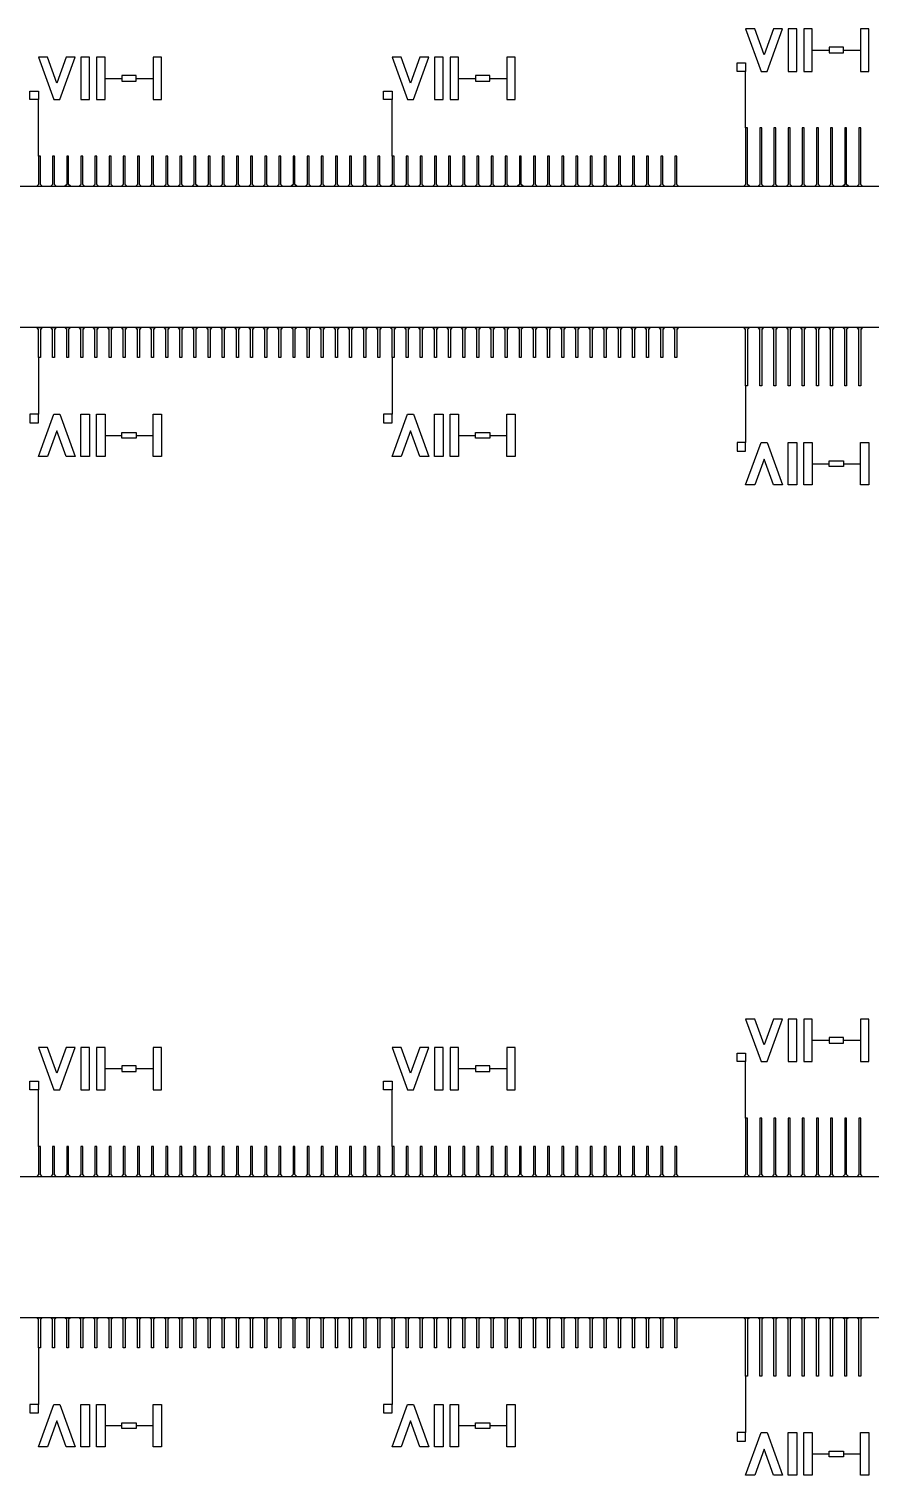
# Model space of a CAD drawing. Extents: x 135699 to 160699, y 112501 to 137501.
# Drawn here: x 146446 to 146744, y 130746 to 131257 of the extents above; entities that cross this region are included whole.
import ezdxf

# ---------------------------------------------------------------- set-up
doc = ezdxf.new("R2010")
doc.units = 13
doc.layers.add('0.7', color=50, linetype='Continuous')
doc.layers.add('Main', color=140, linetype='Continuous')
doc.layers.add('Write', color=7, linetype='Continuous', true_color=0x839eaa)

msp = doc.modelspace()

# ---------------------------------------------------------------- linework, layer by layer
for p, q in [((146723.23, 131249.41), (146729.23, 131249.41)), ((146734.23, 131249.41), (146740.23, 131249.41)), ((146699.68, 131221.91), (146699.68, 131241.91)), ((146473.23, 131239.41), (146479.23, 131239.41)), ((146484.23, 131239.41), (146490.23, 131239.41)), ((146598.23, 131239.41), (146604.23, 131239.41)), ((146609.23, 131239.41), (146615.23, 131239.41)), ((146449.68, 131211.91), (146449.68, 131231.91)), ((146574.68, 131211.91), (146574.68, 131231.91)), ((146449.68, 131140.71), (146449.68, 131120.71)), ((146574.68, 131140.71), (146574.68, 131120.71)), ((146699.68, 131130.71), (146699.68, 131110.71)), ((146473.23, 131113.21), (146479.23, 131113.21)), ((146484.23, 131113.21), (146490.23, 131113.21)), ((146598.23, 131113.21), (146604.23, 131113.21)), ((146609.23, 131113.21), (146615.23, 131113.21)), ((146723.23, 131103.21), (146729.23, 131103.21)), ((146734.23, 131103.21), (146740.23, 131103.21)), ((146723.23, 130899.41), (146729.23, 130899.41)), ((146734.23, 130899.41), (146740.23, 130899.41)), ((146473.23, 130889.41), (146479.23, 130889.41)), ((146484.23, 130889.41), (146490.23, 130889.41)), ((146598.23, 130889.41), (146604.23, 130889.41)), ((146609.23, 130889.41), (146615.23, 130889.41)), ((146699.68, 130871.91), (146699.68, 130891.91)), ((146449.68, 130861.91), (146449.68, 130881.91)), ((146574.68, 130861.91), (146574.68, 130881.91)), ((146449.68, 130790.71), (146449.68, 130770.71)), ((146574.68, 130790.71), (146574.68, 130770.71)), ((146699.68, 130780.71), (146699.68, 130760.71)), ((146473.23, 130763.21), (146479.23, 130763.21)), ((146484.23, 130763.21), (146490.23, 130763.21)), ((146598.23, 130763.21), (146604.23, 130763.21)), ((146609.23, 130763.21), (146615.23, 130763.21)), ((146723.23, 130753.21), (146729.23, 130753.21)), ((146734.23, 130753.21), (146740.23, 130753.21))]:
    msp.add_line(p, q)
at = {"layer": '0.7'}
for points in [[(146700.98, 131201.31), (146700.38, 131201.91), (146700.38, 131221.91), (146699.68, 131221.91), (146699.68, 131201.91), (146699.08, 131201.31)], [(146705.98, 131201.31), (146705.38, 131201.91), (146705.38, 131221.91), (146704.68, 131221.91), (146704.68, 131201.91), (146704.08, 131201.31)], [(146710.98, 131201.31), (146710.38, 131201.91), (146710.38, 131221.91), (146709.68, 131221.91), (146709.68, 131201.91), (146709.08, 131201.31)], [(146715.98, 131201.31), (146715.38, 131201.91), (146715.38, 131221.91), (146714.68, 131221.91), (146714.68, 131201.91), (146714.08, 131201.31)], [(146720.98, 131201.31), (146720.38, 131201.91), (146720.38, 131221.91), (146719.68, 131221.91), (146719.68, 131201.91), (146719.08, 131201.31)], [(146725.98, 131201.31), (146725.38, 131201.91), (146725.38, 131221.91), (146724.68, 131221.91), (146724.68, 131201.91), (146724.08, 131201.31)], [(146730.98, 131201.31), (146730.38, 131201.91), (146730.38, 131221.91), (146729.68, 131221.91), (146729.68, 131201.91), (146729.08, 131201.31)], [(146735.98, 131201.31), (146735.38, 131201.91), (146735.38, 131221.91), (146734.68, 131221.91), (146734.68, 131201.91), (146734.08, 131201.31)], [(146740.98, 131201.31), (146740.38, 131201.91), (146740.38, 131221.91), (146739.68, 131221.91), (146739.68, 131201.91), (146739.08, 131201.31)], [(146450.98, 131201.31), (146450.38, 131201.91), (146450.38, 131211.91), (146449.68, 131211.91), (146449.68, 131201.91), (146449.08, 131201.31)], [(146455.98, 131201.31), (146455.38, 131201.91), (146455.38, 131211.91), (146454.68, 131211.91), (146454.68, 131201.91), (146454.08, 131201.31)], [(146460.98, 131201.31), (146460.38, 131201.91), (146460.38, 131211.91), (146459.68, 131211.91), (146459.68, 131201.91), (146459.08, 131201.31)], [(146465.98, 131201.31), (146465.38, 131201.91), (146465.38, 131211.91), (146464.68, 131211.91), (146464.68, 131201.91), (146464.08, 131201.31)], [(146470.98, 131201.31), (146470.38, 131201.91), (146470.38, 131211.91), (146469.68, 131211.91), (146469.68, 131201.91), (146469.08, 131201.31)], [(146475.98, 131201.31), (146475.38, 131201.91), (146475.38, 131211.91), (146474.68, 131211.91), (146474.68, 131201.91), (146474.08, 131201.31)], [(146480.98, 131201.31), (146480.38, 131201.91), (146480.38, 131211.91), (146479.68, 131211.91), (146479.68, 131201.91), (146479.08, 131201.31)], [(146485.98, 131201.31), (146485.38, 131201.91), (146485.38, 131211.91), (146484.68, 131211.91), (146484.68, 131201.91), (146484.08, 131201.31)], [(146490.98, 131201.31), (146490.38, 131201.91), (146490.38, 131211.91), (146489.68, 131211.91), (146489.68, 131201.91), (146489.08, 131201.31)], [(146495.98, 131201.31), (146495.38, 131201.91), (146495.38, 131211.91), (146494.68, 131211.91), (146494.68, 131201.91), (146494.08, 131201.31)], [(146500.98, 131201.31), (146500.38, 131201.91), (146500.38, 131211.91), (146499.68, 131211.91), (146499.68, 131201.91), (146499.08, 131201.31)], [(146505.98, 131201.31), (146505.38, 131201.91), (146505.38, 131211.91), (146504.68, 131211.91), (146504.68, 131201.91), (146504.08, 131201.31)], [(146510.98, 131201.31), (146510.38, 131201.91), (146510.38, 131211.91), (146509.68, 131211.91), (146509.68, 131201.91), (146509.08, 131201.31)], [(146515.98, 131201.31), (146515.38, 131201.91), (146515.38, 131211.91), (146514.68, 131211.91), (146514.68, 131201.91), (146514.08, 131201.31)], [(146520.98, 131201.31), (146520.38, 131201.91), (146520.38, 131211.91), (146519.68, 131211.91), (146519.68, 131201.91), (146519.08, 131201.31)], [(146525.98, 131201.31), (146525.38, 131201.91), (146525.38, 131211.91), (146524.68, 131211.91), (146524.68, 131201.91), (146524.08, 131201.31)], [(146530.98, 131201.31), (146530.38, 131201.91), (146530.38, 131211.91), (146529.68, 131211.91), (146529.68, 131201.91), (146529.08, 131201.31)], [(146535.98, 131201.31), (146535.38, 131201.91), (146535.38, 131211.91), (146534.68, 131211.91), (146534.68, 131201.91), (146534.08, 131201.31)], [(146540.98, 131201.31), (146540.38, 131201.91), (146540.38, 131211.91), (146539.68, 131211.91), (146539.68, 131201.91), (146539.08, 131201.31)], [(146545.98, 131201.31), (146545.38, 131201.91), (146545.38, 131211.91), (146544.68, 131211.91), (146544.68, 131201.91), (146544.08, 131201.31)], [(146550.98, 131201.31), (146550.38, 131201.91), (146550.38, 131211.91), (146549.68, 131211.91), (146549.68, 131201.91), (146549.08, 131201.31)], [(146555.98, 131201.31), (146555.38, 131201.91), (146555.38, 131211.91), (146554.68, 131211.91), (146554.68, 131201.91), (146554.08, 131201.31)], [(146560.98, 131201.31), (146560.38, 131201.91), (146560.38, 131211.91), (146559.68, 131211.91), (146559.68, 131201.91), (146559.08, 131201.31)], [(146565.98, 131201.31), (146565.38, 131201.91), (146565.38, 131211.91), (146564.68, 131211.91), (146564.68, 131201.91), (146564.08, 131201.31)], [(146570.98, 131201.31), (146570.38, 131201.91), (146570.38, 131211.91), (146569.68, 131211.91), (146569.68, 131201.91), (146569.08, 131201.31)], [(146575.98, 131201.31), (146575.38, 131201.91), (146575.38, 131211.91), (146574.68, 131211.91), (146574.68, 131201.91), (146574.08, 131201.31)], [(146580.98, 131201.31), (146580.38, 131201.91), (146580.38, 131211.91), (146579.68, 131211.91), (146579.68, 131201.91), (146579.08, 131201.31)], [(146585.98, 131201.31), (146585.38, 131201.91), (146585.38, 131211.91), (146584.68, 131211.91), (146584.68, 131201.91), (146584.08, 131201.31)], [(146590.98, 131201.31), (146590.38, 131201.91), (146590.38, 131211.91), (146589.68, 131211.91), (146589.68, 131201.91), (146589.08, 131201.31)], [(146595.98, 131201.31), (146595.38, 131201.91), (146595.38, 131211.91), (146594.68, 131211.91), (146594.68, 131201.91), (146594.08, 131201.31)], [(146600.98, 131201.31), (146600.38, 131201.91), (146600.38, 131211.91), (146599.68, 131211.91), (146599.68, 131201.91), (146599.08, 131201.31)], [(146605.98, 131201.31), (146605.38, 131201.91), (146605.38, 131211.91), (146604.68, 131211.91), (146604.68, 131201.91), (146604.08, 131201.31)], [(146610.98, 131201.31), (146610.38, 131201.91), (146610.38, 131211.91), (146609.68, 131211.91), (146609.68, 131201.91), (146609.08, 131201.31)], [(146615.98, 131201.31), (146615.38, 131201.91), (146615.38, 131211.91), (146614.68, 131211.91), (146614.68, 131201.91), (146614.08, 131201.31)], [(146620.98, 131201.31), (146620.38, 131201.91), (146620.38, 131211.91), (146619.68, 131211.91), (146619.68, 131201.91), (146619.08, 131201.31)], [(146625.98, 131201.31), (146625.38, 131201.91), (146625.38, 131211.91), (146624.68, 131211.91), (146624.68, 131201.91), (146624.08, 131201.31)], [(146630.98, 131201.31), (146630.38, 131201.91), (146630.38, 131211.91), (146629.68, 131211.91), (146629.68, 131201.91), (146629.08, 131201.31)], [(146635.98, 131201.31), (146635.38, 131201.91), (146635.38, 131211.91), (146634.68, 131211.91), (146634.68, 131201.91), (146634.08, 131201.31)], [(146640.98, 131201.31), (146640.38, 131201.91), (146640.38, 131211.91), (146639.68, 131211.91), (146639.68, 131201.91), (146639.08, 131201.31)], [(146645.98, 131201.31), (146645.38, 131201.91), (146645.38, 131211.91), (146644.68, 131211.91), (146644.68, 131201.91), (146644.08, 131201.31)], [(146650.98, 131201.31), (146650.38, 131201.91), (146650.38, 131211.91), (146649.68, 131211.91), (146649.68, 131201.91), (146649.08, 131201.31)], [(146655.98, 131201.31), (146655.38, 131201.91), (146655.38, 131211.91), (146654.68, 131211.91), (146654.68, 131201.91), (146654.08, 131201.31)], [(146660.98, 131201.31), (146660.38, 131201.91), (146660.38, 131211.91), (146659.68, 131211.91), (146659.68, 131201.91), (146659.08, 131201.31)], [(146665.98, 131201.31), (146665.38, 131201.91), (146665.38, 131211.91), (146664.68, 131211.91), (146664.68, 131201.91), (146664.08, 131201.31)], [(146670.98, 131201.31), (146670.38, 131201.91), (146670.38, 131211.91), (146669.68, 131211.91), (146669.68, 131201.91), (146669.08, 131201.31)], [(146675.98, 131201.31), (146675.38, 131201.91), (146675.38, 131211.91), (146674.68, 131211.91), (146674.68, 131201.91), (146674.08, 131201.31)], [(146450.98, 131151.31), (146450.38, 131150.71), (146450.38, 131140.71), (146449.68, 131140.71), (146449.68, 131150.71), (146449.08, 131151.31)], [(146455.98, 131151.31), (146455.38, 131150.71), (146455.38, 131140.71), (146454.68, 131140.71), (146454.68, 131150.71), (146454.08, 131151.31)], [(146460.98, 131151.31), (146460.38, 131150.71), (146460.38, 131140.71), (146459.68, 131140.71), (146459.68, 131150.71), (146459.08, 131151.31)], [(146465.98, 131151.31), (146465.38, 131150.71), (146465.38, 131140.71), (146464.68, 131140.71), (146464.68, 131150.71), (146464.08, 131151.31)], [(146470.98, 131151.31), (146470.38, 131150.71), (146470.38, 131140.71), (146469.68, 131140.71), (146469.68, 131150.71), (146469.08, 131151.31)], [(146475.98, 131151.31), (146475.38, 131150.71), (146475.38, 131140.71), (146474.68, 131140.71), (146474.68, 131150.71), (146474.08, 131151.31)], [(146480.98, 131151.31), (146480.38, 131150.71), (146480.38, 131140.71), (146479.68, 131140.71), (146479.68, 131150.71), (146479.08, 131151.31)], [(146485.98, 131151.31), (146485.38, 131150.71), (146485.38, 131140.71), (146484.68, 131140.71), (146484.68, 131150.71), (146484.08, 131151.31)], [(146490.98, 131151.31), (146490.38, 131150.71), (146490.38, 131140.71), (146489.68, 131140.71), (146489.68, 131150.71), (146489.08, 131151.31)], [(146495.98, 131151.31), (146495.38, 131150.71), (146495.38, 131140.71), (146494.68, 131140.71), (146494.68, 131150.71), (146494.08, 131151.31)], [(146500.98, 131151.31), (146500.38, 131150.71), (146500.38, 131140.71), (146499.68, 131140.71), (146499.68, 131150.71), (146499.08, 131151.31)], [(146505.98, 131151.31), (146505.38, 131150.71), (146505.38, 131140.71), (146504.68, 131140.71), (146504.68, 131150.71), (146504.08, 131151.31)], [(146510.98, 131151.31), (146510.38, 131150.71), (146510.38, 131140.71), (146509.68, 131140.71), (146509.68, 131150.71), (146509.08, 131151.31)], [(146515.98, 131151.31), (146515.38, 131150.71), (146515.38, 131140.71), (146514.68, 131140.71), (146514.68, 131150.71), (146514.08, 131151.31)], [(146520.98, 131151.31), (146520.38, 131150.71), (146520.38, 131140.71), (146519.68, 131140.71), (146519.68, 131150.71), (146519.08, 131151.31)], [(146525.98, 131151.31), (146525.38, 131150.71), (146525.38, 131140.71), (146524.68, 131140.71), (146524.68, 131150.71), (146524.08, 131151.31)], [(146530.98, 131151.31), (146530.38, 131150.71), (146530.38, 131140.71), (146529.68, 131140.71), (146529.68, 131150.71), (146529.08, 131151.31)], [(146535.98, 131151.31), (146535.38, 131150.71), (146535.38, 131140.71), (146534.68, 131140.71), (146534.68, 131150.71), (146534.08, 131151.31)], [(146540.98, 131151.31), (146540.38, 131150.71), (146540.38, 131140.71), (146539.68, 131140.71), (146539.68, 131150.71), (146539.08, 131151.31)], [(146545.98, 131151.31), (146545.38, 131150.71), (146545.38, 131140.71), (146544.68, 131140.71), (146544.68, 131150.71), (146544.08, 131151.31)], [(146550.98, 131151.31), (146550.38, 131150.71), (146550.38, 131140.71), (146549.68, 131140.71), (146549.68, 131150.71), (146549.08, 131151.31)], [(146555.98, 131151.31), (146555.38, 131150.71), (146555.38, 131140.71), (146554.68, 131140.71), (146554.68, 131150.71), (146554.08, 131151.31)], [(146560.98, 131151.31), (146560.38, 131150.71), (146560.38, 131140.71), (146559.68, 131140.71), (146559.68, 131150.71), (146559.08, 131151.31)], [(146565.98, 131151.31), (146565.38, 131150.71), (146565.38, 131140.71), (146564.68, 131140.71), (146564.68, 131150.71), (146564.08, 131151.31)], [(146570.98, 131151.31), (146570.38, 131150.71), (146570.38, 131140.71), (146569.68, 131140.71), (146569.68, 131150.71), (146569.08, 131151.31)], [(146575.98, 131151.31), (146575.38, 131150.71), (146575.38, 131140.71), (146574.68, 131140.71), (146574.68, 131150.71), (146574.08, 131151.31)], [(146580.98, 131151.31), (146580.38, 131150.71), (146580.38, 131140.71), (146579.68, 131140.71), (146579.68, 131150.71), (146579.08, 131151.31)], [(146585.98, 131151.31), (146585.38, 131150.71), (146585.38, 131140.71), (146584.68, 131140.71), (146584.68, 131150.71), (146584.08, 131151.31)], [(146590.98, 131151.31), (146590.38, 131150.71), (146590.38, 131140.71), (146589.68, 131140.71), (146589.68, 131150.71), (146589.08, 131151.31)], [(146595.98, 131151.31), (146595.38, 131150.71), (146595.38, 131140.71), (146594.68, 131140.71), (146594.68, 131150.71), (146594.08, 131151.31)], [(146600.98, 131151.31), (146600.38, 131150.71), (146600.38, 131140.71), (146599.68, 131140.71), (146599.68, 131150.71), (146599.08, 131151.31)], [(146605.98, 131151.31), (146605.38, 131150.71), (146605.38, 131140.71), (146604.68, 131140.71), (146604.68, 131150.71), (146604.08, 131151.31)], [(146610.98, 131151.31), (146610.38, 131150.71), (146610.38, 131140.71), (146609.68, 131140.71), (146609.68, 131150.71), (146609.08, 131151.31)], [(146615.98, 131151.31), (146615.38, 131150.71), (146615.38, 131140.71), (146614.68, 131140.71), (146614.68, 131150.71), (146614.08, 131151.31)], [(146620.98, 131151.31), (146620.38, 131150.71), (146620.38, 131140.71), (146619.68, 131140.71), (146619.68, 131150.71), (146619.08, 131151.31)], [(146625.98, 131151.31), (146625.38, 131150.71), (146625.38, 131140.71), (146624.68, 131140.71), (146624.68, 131150.71), (146624.08, 131151.31)], [(146630.98, 131151.31), (146630.38, 131150.71), (146630.38, 131140.71), (146629.68, 131140.71), (146629.68, 131150.71), (146629.08, 131151.31)], [(146635.98, 131151.31), (146635.38, 131150.71), (146635.38, 131140.71), (146634.68, 131140.71), (146634.68, 131150.71), (146634.08, 131151.31)], [(146640.98, 131151.31), (146640.38, 131150.71), (146640.38, 131140.71), (146639.68, 131140.71), (146639.68, 131150.71), (146639.08, 131151.31)], [(146645.98, 131151.31), (146645.38, 131150.71), (146645.38, 131140.71), (146644.68, 131140.71), (146644.68, 131150.71), (146644.08, 131151.31)], [(146650.98, 131151.31), (146650.38, 131150.71), (146650.38, 131140.71), (146649.68, 131140.71), (146649.68, 131150.71), (146649.08, 131151.31)], [(146655.98, 131151.31), (146655.38, 131150.71), (146655.38, 131140.71), (146654.68, 131140.71), (146654.68, 131150.71), (146654.08, 131151.31)], [(146660.98, 131151.31), (146660.38, 131150.71), (146660.38, 131140.71), (146659.68, 131140.71), (146659.68, 131150.71), (146659.08, 131151.31)], [(146665.98, 131151.31), (146665.38, 131150.71), (146665.38, 131140.71), (146664.68, 131140.71), (146664.68, 131150.71), (146664.08, 131151.31)], [(146670.98, 131151.31), (146670.38, 131150.71), (146670.38, 131140.71), (146669.68, 131140.71), (146669.68, 131150.71), (146669.08, 131151.31)], [(146675.98, 131151.31), (146675.38, 131150.71), (146675.38, 131140.71), (146674.68, 131140.71), (146674.68, 131150.71), (146674.08, 131151.31)], [(146700.98, 131151.31), (146700.38, 131150.71), (146700.38, 131130.71), (146699.68, 131130.71), (146699.68, 131150.71), (146699.08, 131151.31)], [(146705.98, 131151.31), (146705.38, 131150.71), (146705.38, 131130.71), (146704.68, 131130.71), (146704.68, 131150.71), (146704.08, 131151.31)], [(146710.98, 131151.31), (146710.38, 131150.71), (146710.38, 131130.71), (146709.68, 131130.71), (146709.68, 131150.71), (146709.08, 131151.31)], [(146715.98, 131151.31), (146715.38, 131150.71), (146715.38, 131130.71), (146714.68, 131130.71), (146714.68, 131150.71), (146714.08, 131151.31)], [(146720.98, 131151.31), (146720.38, 131150.71), (146720.38, 131130.71), (146719.68, 131130.71), (146719.68, 131150.71), (146719.08, 131151.31)], [(146725.98, 131151.31), (146725.38, 131150.71), (146725.38, 131130.71), (146724.68, 131130.71), (146724.68, 131150.71), (146724.08, 131151.31)], [(146730.98, 131151.31), (146730.38, 131150.71), (146730.38, 131130.71), (146729.68, 131130.71), (146729.68, 131150.71), (146729.08, 131151.31)], [(146735.98, 131151.31), (146735.38, 131150.71), (146735.38, 131130.71), (146734.68, 131130.71), (146734.68, 131150.71), (146734.08, 131151.31)], [(146740.98, 131151.31), (146740.38, 131150.71), (146740.38, 131130.71), (146739.68, 131130.71), (146739.68, 131150.71), (146739.08, 131151.31)], [(146700.98, 130851.31), (146700.38, 130851.91), (146700.38, 130871.91), (146699.68, 130871.91), (146699.68, 130851.91), (146699.08, 130851.31)], [(146705.98, 130851.31), (146705.38, 130851.91), (146705.38, 130871.91), (146704.68, 130871.91), (146704.68, 130851.91), (146704.08, 130851.31)], [(146710.98, 130851.31), (146710.38, 130851.91), (146710.38, 130871.91), (146709.68, 130871.91), (146709.68, 130851.91), (146709.08, 130851.31)], [(146715.98, 130851.31), (146715.38, 130851.91), (146715.38, 130871.91), (146714.68, 130871.91), (146714.68, 130851.91), (146714.08, 130851.31)], [(146720.98, 130851.31), (146720.38, 130851.91), (146720.38, 130871.91), (146719.68, 130871.91), (146719.68, 130851.91), (146719.08, 130851.31)], [(146725.98, 130851.31), (146725.38, 130851.91), (146725.38, 130871.91), (146724.68, 130871.91), (146724.68, 130851.91), (146724.08, 130851.31)], [(146730.98, 130851.31), (146730.38, 130851.91), (146730.38, 130871.91), (146729.68, 130871.91), (146729.68, 130851.91), (146729.08, 130851.31)], [(146735.98, 130851.31), (146735.38, 130851.91), (146735.38, 130871.91), (146734.68, 130871.91), (146734.68, 130851.91), (146734.08, 130851.31)], [(146740.98, 130851.31), (146740.38, 130851.91), (146740.38, 130871.91), (146739.68, 130871.91), (146739.68, 130851.91), (146739.08, 130851.31)], [(146450.98, 130851.31), (146450.38, 130851.91), (146450.38, 130861.91), (146449.68, 130861.91), (146449.68, 130851.91), (146449.08, 130851.31)], [(146455.98, 130851.31), (146455.38, 130851.91), (146455.38, 130861.91), (146454.68, 130861.91), (146454.68, 130851.91), (146454.08, 130851.31)], [(146460.98, 130851.31), (146460.38, 130851.91), (146460.38, 130861.91), (146459.68, 130861.91), (146459.68, 130851.91), (146459.08, 130851.31)], [(146465.98, 130851.31), (146465.38, 130851.91), (146465.38, 130861.91), (146464.68, 130861.91), (146464.68, 130851.91), (146464.08, 130851.31)], [(146470.98, 130851.31), (146470.38, 130851.91), (146470.38, 130861.91), (146469.68, 130861.91), (146469.68, 130851.91), (146469.08, 130851.31)], [(146475.98, 130851.31), (146475.38, 130851.91), (146475.38, 130861.91), (146474.68, 130861.91), (146474.68, 130851.91), (146474.08, 130851.31)], [(146480.98, 130851.31), (146480.38, 130851.91), (146480.38, 130861.91), (146479.68, 130861.91), (146479.68, 130851.91), (146479.08, 130851.31)], [(146485.98, 130851.31), (146485.38, 130851.91), (146485.38, 130861.91), (146484.68, 130861.91), (146484.68, 130851.91), (146484.08, 130851.31)], [(146490.98, 130851.31), (146490.38, 130851.91), (146490.38, 130861.91), (146489.68, 130861.91), (146489.68, 130851.91), (146489.08, 130851.31)], [(146495.98, 130851.31), (146495.38, 130851.91), (146495.38, 130861.91), (146494.68, 130861.91), (146494.68, 130851.91), (146494.08, 130851.31)], [(146500.98, 130851.31), (146500.38, 130851.91), (146500.38, 130861.91), (146499.68, 130861.91), (146499.68, 130851.91), (146499.08, 130851.31)], [(146505.98, 130851.31), (146505.38, 130851.91), (146505.38, 130861.91), (146504.68, 130861.91), (146504.68, 130851.91), (146504.08, 130851.31)], [(146510.98, 130851.31), (146510.38, 130851.91), (146510.38, 130861.91), (146509.68, 130861.91), (146509.68, 130851.91), (146509.08, 130851.31)], [(146515.98, 130851.31), (146515.38, 130851.91), (146515.38, 130861.91), (146514.68, 130861.91), (146514.68, 130851.91), (146514.08, 130851.31)], [(146520.98, 130851.31), (146520.38, 130851.91), (146520.38, 130861.91), (146519.68, 130861.91), (146519.68, 130851.91), (146519.08, 130851.31)], [(146525.98, 130851.31), (146525.38, 130851.91), (146525.38, 130861.91), (146524.68, 130861.91), (146524.68, 130851.91), (146524.08, 130851.31)], [(146530.98, 130851.31), (146530.38, 130851.91), (146530.38, 130861.91), (146529.68, 130861.91), (146529.68, 130851.91), (146529.08, 130851.31)], [(146535.98, 130851.31), (146535.38, 130851.91), (146535.38, 130861.91), (146534.68, 130861.91), (146534.68, 130851.91), (146534.08, 130851.31)], [(146540.98, 130851.31), (146540.38, 130851.91), (146540.38, 130861.91), (146539.68, 130861.91), (146539.68, 130851.91), (146539.08, 130851.31)], [(146545.98, 130851.31), (146545.38, 130851.91), (146545.38, 130861.91), (146544.68, 130861.91), (146544.68, 130851.91), (146544.08, 130851.31)], [(146550.98, 130851.31), (146550.38, 130851.91), (146550.38, 130861.91), (146549.68, 130861.91), (146549.68, 130851.91), (146549.08, 130851.31)], [(146555.98, 130851.31), (146555.38, 130851.91), (146555.38, 130861.91), (146554.68, 130861.91), (146554.68, 130851.91), (146554.08, 130851.31)], [(146560.98, 130851.31), (146560.38, 130851.91), (146560.38, 130861.91), (146559.68, 130861.91), (146559.68, 130851.91), (146559.08, 130851.31)], [(146565.98, 130851.31), (146565.38, 130851.91), (146565.38, 130861.91), (146564.68, 130861.91), (146564.68, 130851.91), (146564.08, 130851.31)], [(146570.98, 130851.31), (146570.38, 130851.91), (146570.38, 130861.91), (146569.68, 130861.91), (146569.68, 130851.91), (146569.08, 130851.31)], [(146575.98, 130851.31), (146575.38, 130851.91), (146575.38, 130861.91), (146574.68, 130861.91), (146574.68, 130851.91), (146574.08, 130851.31)], [(146580.98, 130851.31), (146580.38, 130851.91), (146580.38, 130861.91), (146579.68, 130861.91), (146579.68, 130851.91), (146579.08, 130851.31)], [(146585.98, 130851.31), (146585.38, 130851.91), (146585.38, 130861.91), (146584.68, 130861.91), (146584.68, 130851.91), (146584.08, 130851.31)], [(146590.98, 130851.31), (146590.38, 130851.91), (146590.38, 130861.91), (146589.68, 130861.91), (146589.68, 130851.91), (146589.08, 130851.31)], [(146595.98, 130851.31), (146595.38, 130851.91), (146595.38, 130861.91), (146594.68, 130861.91), (146594.68, 130851.91), (146594.08, 130851.31)], [(146600.98, 130851.31), (146600.38, 130851.91), (146600.38, 130861.91), (146599.68, 130861.91), (146599.68, 130851.91), (146599.08, 130851.31)], [(146605.98, 130851.31), (146605.38, 130851.91), (146605.38, 130861.91), (146604.68, 130861.91), (146604.68, 130851.91), (146604.08, 130851.31)], [(146610.98, 130851.31), (146610.38, 130851.91), (146610.38, 130861.91), (146609.68, 130861.91), (146609.68, 130851.91), (146609.08, 130851.31)], [(146615.98, 130851.31), (146615.38, 130851.91), (146615.38, 130861.91), (146614.68, 130861.91), (146614.68, 130851.91), (146614.08, 130851.31)], [(146620.98, 130851.31), (146620.38, 130851.91), (146620.38, 130861.91), (146619.68, 130861.91), (146619.68, 130851.91), (146619.08, 130851.31)], [(146625.98, 130851.31), (146625.38, 130851.91), (146625.38, 130861.91), (146624.68, 130861.91), (146624.68, 130851.91), (146624.08, 130851.31)], [(146630.98, 130851.31), (146630.38, 130851.91), (146630.38, 130861.91), (146629.68, 130861.91), (146629.68, 130851.91), (146629.08, 130851.31)], [(146635.98, 130851.31), (146635.38, 130851.91), (146635.38, 130861.91), (146634.68, 130861.91), (146634.68, 130851.91), (146634.08, 130851.31)], [(146640.98, 130851.31), (146640.38, 130851.91), (146640.38, 130861.91), (146639.68, 130861.91), (146639.68, 130851.91), (146639.08, 130851.31)], [(146645.98, 130851.31), (146645.38, 130851.91), (146645.38, 130861.91), (146644.68, 130861.91), (146644.68, 130851.91), (146644.08, 130851.31)], [(146650.98, 130851.31), (146650.38, 130851.91), (146650.38, 130861.91), (146649.68, 130861.91), (146649.68, 130851.91), (146649.08, 130851.31)], [(146655.98, 130851.31), (146655.38, 130851.91), (146655.38, 130861.91), (146654.68, 130861.91), (146654.68, 130851.91), (146654.08, 130851.31)], [(146660.98, 130851.31), (146660.38, 130851.91), (146660.38, 130861.91), (146659.68, 130861.91), (146659.68, 130851.91), (146659.08, 130851.31)], [(146665.98, 130851.31), (146665.38, 130851.91), (146665.38, 130861.91), (146664.68, 130861.91), (146664.68, 130851.91), (146664.08, 130851.31)], [(146670.98, 130851.31), (146670.38, 130851.91), (146670.38, 130861.91), (146669.68, 130861.91), (146669.68, 130851.91), (146669.08, 130851.31)], [(146675.98, 130851.31), (146675.38, 130851.91), (146675.38, 130861.91), (146674.68, 130861.91), (146674.68, 130851.91), (146674.08, 130851.31)], [(146450.98, 130801.31), (146450.38, 130800.71), (146450.38, 130790.71), (146449.68, 130790.71), (146449.68, 130800.71), (146449.08, 130801.31)], [(146455.98, 130801.31), (146455.38, 130800.71), (146455.38, 130790.71), (146454.68, 130790.71), (146454.68, 130800.71), (146454.08, 130801.31)], [(146460.98, 130801.31), (146460.38, 130800.71), (146460.38, 130790.71), (146459.68, 130790.71), (146459.68, 130800.71), (146459.08, 130801.31)], [(146465.98, 130801.31), (146465.38, 130800.71), (146465.38, 130790.71), (146464.68, 130790.71), (146464.68, 130800.71), (146464.08, 130801.31)], [(146470.98, 130801.31), (146470.38, 130800.71), (146470.38, 130790.71), (146469.68, 130790.71), (146469.68, 130800.71), (146469.08, 130801.31)], [(146475.98, 130801.31), (146475.38, 130800.71), (146475.38, 130790.71), (146474.68, 130790.71), (146474.68, 130800.71), (146474.08, 130801.31)], [(146480.98, 130801.31), (146480.38, 130800.71), (146480.38, 130790.71), (146479.68, 130790.71), (146479.68, 130800.71), (146479.08, 130801.31)], [(146485.98, 130801.31), (146485.38, 130800.71), (146485.38, 130790.71), (146484.68, 130790.71), (146484.68, 130800.71), (146484.08, 130801.31)], [(146490.98, 130801.31), (146490.38, 130800.71), (146490.38, 130790.71), (146489.68, 130790.71), (146489.68, 130800.71), (146489.08, 130801.31)], [(146495.98, 130801.31), (146495.38, 130800.71), (146495.38, 130790.71), (146494.68, 130790.71), (146494.68, 130800.71), (146494.08, 130801.31)], [(146500.98, 130801.31), (146500.38, 130800.71), (146500.38, 130790.71), (146499.68, 130790.71), (146499.68, 130800.71), (146499.08, 130801.31)], [(146505.98, 130801.31), (146505.38, 130800.71), (146505.38, 130790.71), (146504.68, 130790.71), (146504.68, 130800.71), (146504.08, 130801.31)], [(146510.98, 130801.31), (146510.38, 130800.71), (146510.38, 130790.71), (146509.68, 130790.71), (146509.68, 130800.71), (146509.08, 130801.31)], [(146515.98, 130801.31), (146515.38, 130800.71), (146515.38, 130790.71), (146514.68, 130790.71), (146514.68, 130800.71), (146514.08, 130801.31)], [(146520.98, 130801.31), (146520.38, 130800.71), (146520.38, 130790.71), (146519.68, 130790.71), (146519.68, 130800.71), (146519.08, 130801.31)], [(146525.98, 130801.31), (146525.38, 130800.71), (146525.38, 130790.71), (146524.68, 130790.71), (146524.68, 130800.71), (146524.08, 130801.31)], [(146530.98, 130801.31), (146530.38, 130800.71), (146530.38, 130790.71), (146529.68, 130790.71), (146529.68, 130800.71), (146529.08, 130801.31)], [(146535.98, 130801.31), (146535.38, 130800.71), (146535.38, 130790.71), (146534.68, 130790.71), (146534.68, 130800.71), (146534.08, 130801.31)], [(146540.98, 130801.31), (146540.38, 130800.71), (146540.38, 130790.71), (146539.68, 130790.71), (146539.68, 130800.71), (146539.08, 130801.31)], [(146545.98, 130801.31), (146545.38, 130800.71), (146545.38, 130790.71), (146544.68, 130790.71), (146544.68, 130800.71), (146544.08, 130801.31)], [(146550.98, 130801.31), (146550.38, 130800.71), (146550.38, 130790.71), (146549.68, 130790.71), (146549.68, 130800.71), (146549.08, 130801.31)], [(146555.98, 130801.31), (146555.38, 130800.71), (146555.38, 130790.71), (146554.68, 130790.71), (146554.68, 130800.71), (146554.08, 130801.31)], [(146560.98, 130801.31), (146560.38, 130800.71), (146560.38, 130790.71), (146559.68, 130790.71), (146559.68, 130800.71), (146559.08, 130801.31)], [(146565.98, 130801.31), (146565.38, 130800.71), (146565.38, 130790.71), (146564.68, 130790.71), (146564.68, 130800.71), (146564.08, 130801.31)], [(146570.98, 130801.31), (146570.38, 130800.71), (146570.38, 130790.71), (146569.68, 130790.71), (146569.68, 130800.71), (146569.08, 130801.31)], [(146575.98, 130801.31), (146575.38, 130800.71), (146575.38, 130790.71), (146574.68, 130790.71), (146574.68, 130800.71), (146574.08, 130801.31)], [(146580.98, 130801.31), (146580.38, 130800.71), (146580.38, 130790.71), (146579.68, 130790.71), (146579.68, 130800.71), (146579.08, 130801.31)], [(146585.98, 130801.31), (146585.38, 130800.71), (146585.38, 130790.71), (146584.68, 130790.71), (146584.68, 130800.71), (146584.08, 130801.31)], [(146590.98, 130801.31), (146590.38, 130800.71), (146590.38, 130790.71), (146589.68, 130790.71), (146589.68, 130800.71), (146589.08, 130801.31)], [(146595.98, 130801.31), (146595.38, 130800.71), (146595.38, 130790.71), (146594.68, 130790.71), (146594.68, 130800.71), (146594.08, 130801.31)], [(146600.98, 130801.31), (146600.38, 130800.71), (146600.38, 130790.71), (146599.68, 130790.71), (146599.68, 130800.71), (146599.08, 130801.31)], [(146605.98, 130801.31), (146605.38, 130800.71), (146605.38, 130790.71), (146604.68, 130790.71), (146604.68, 130800.71), (146604.08, 130801.31)], [(146610.98, 130801.31), (146610.38, 130800.71), (146610.38, 130790.71), (146609.68, 130790.71), (146609.68, 130800.71), (146609.08, 130801.31)], [(146615.98, 130801.31), (146615.38, 130800.71), (146615.38, 130790.71), (146614.68, 130790.71), (146614.68, 130800.71), (146614.08, 130801.31)], [(146620.98, 130801.31), (146620.38, 130800.71), (146620.38, 130790.71), (146619.68, 130790.71), (146619.68, 130800.71), (146619.08, 130801.31)], [(146625.98, 130801.31), (146625.38, 130800.71), (146625.38, 130790.71), (146624.68, 130790.71), (146624.68, 130800.71), (146624.08, 130801.31)], [(146630.98, 130801.31), (146630.38, 130800.71), (146630.38, 130790.71), (146629.68, 130790.71), (146629.68, 130800.71), (146629.08, 130801.31)], [(146635.98, 130801.31), (146635.38, 130800.71), (146635.38, 130790.71), (146634.68, 130790.71), (146634.68, 130800.71), (146634.08, 130801.31)], [(146640.98, 130801.31), (146640.38, 130800.71), (146640.38, 130790.71), (146639.68, 130790.71), (146639.68, 130800.71), (146639.08, 130801.31)], [(146645.98, 130801.31), (146645.38, 130800.71), (146645.38, 130790.71), (146644.68, 130790.71), (146644.68, 130800.71), (146644.08, 130801.31)], [(146650.98, 130801.31), (146650.38, 130800.71), (146650.38, 130790.71), (146649.68, 130790.71), (146649.68, 130800.71), (146649.08, 130801.31)], [(146655.98, 130801.31), (146655.38, 130800.71), (146655.38, 130790.71), (146654.68, 130790.71), (146654.68, 130800.71), (146654.08, 130801.31)], [(146660.98, 130801.31), (146660.38, 130800.71), (146660.38, 130790.71), (146659.68, 130790.71), (146659.68, 130800.71), (146659.08, 130801.31)], [(146665.98, 130801.31), (146665.38, 130800.71), (146665.38, 130790.71), (146664.68, 130790.71), (146664.68, 130800.71), (146664.08, 130801.31)], [(146670.98, 130801.31), (146670.38, 130800.71), (146670.38, 130790.71), (146669.68, 130790.71), (146669.68, 130800.71), (146669.08, 130801.31)], [(146675.98, 130801.31), (146675.38, 130800.71), (146675.38, 130790.71), (146674.68, 130790.71), (146674.68, 130800.71), (146674.08, 130801.31)], [(146700.98, 130801.31), (146700.38, 130800.71), (146700.38, 130780.71), (146699.68, 130780.71), (146699.68, 130800.71), (146699.08, 130801.31)], [(146705.98, 130801.31), (146705.38, 130800.71), (146705.38, 130780.71), (146704.68, 130780.71), (146704.68, 130800.71), (146704.08, 130801.31)], [(146710.98, 130801.31), (146710.38, 130800.71), (146710.38, 130780.71), (146709.68, 130780.71), (146709.68, 130800.71), (146709.08, 130801.31)], [(146715.98, 130801.31), (146715.38, 130800.71), (146715.38, 130780.71), (146714.68, 130780.71), (146714.68, 130800.71), (146714.08, 130801.31)], [(146720.98, 130801.31), (146720.38, 130800.71), (146720.38, 130780.71), (146719.68, 130780.71), (146719.68, 130800.71), (146719.08, 130801.31)], [(146725.98, 130801.31), (146725.38, 130800.71), (146725.38, 130780.71), (146724.68, 130780.71), (146724.68, 130800.71), (146724.08, 130801.31)], [(146730.98, 130801.31), (146730.38, 130800.71), (146730.38, 130780.71), (146729.68, 130780.71), (146729.68, 130800.71), (146729.08, 130801.31)], [(146735.98, 130801.31), (146735.38, 130800.71), (146735.38, 130780.71), (146734.68, 130780.71), (146734.68, 130800.71), (146734.08, 130801.31)], [(146740.98, 130801.31), (146740.38, 130800.71), (146740.38, 130780.71), (146739.68, 130780.71), (146739.68, 130800.71), (146739.08, 130801.31)]]:
    msp.add_lwpolyline(points, close=True, dxfattribs=at)
at = {"layer": 'Main'}
for points in [[(150449.08, 131201.31, -0.414214), (150549.08, 131101.31), (150549.08, 130901.31, -0.414214), (150449.08, 130801.31), (145949.08, 130801.31, -0.414214), (145849.08, 130901.31), (145849.08, 131101.31, -0.414214), (145949.08, 131201.31)], [(150449.08, 131151.31), (145949.08, 131151.31, 0.414214), (145899.08, 131101.31), (145899.08, 130901.31, 0.414214), (145949.08, 130851.31), (150449.08, 130851.31, 0.414214), (150499.08, 130901.31), (150499.08, 131101.31, 0.414214)]]:
    msp.add_lwpolyline(points, format="xyb", close=True, dxfattribs=at)
at = {"layer": 'Write'}
for points in [[(146706.21, 131247.76), (146702.87, 131256.91), (146699.68, 131256.91), (146705.14, 131241.91), (146707.27, 131241.91), (146712.73, 131256.91), (146709.54, 131256.91)], [(146717.73, 131241.91), (146717.73, 131256.91), (146714.73, 131256.91), (146714.73, 131241.91)], [(146723.23, 131241.91), (146723.23, 131256.91), (146720.23, 131256.91), (146720.23, 131241.91)], [(146743.23, 131241.91), (146743.23, 131256.91), (146740.23, 131256.91), (146740.23, 131241.91)], [(146456.21, 131237.76), (146452.87, 131246.91), (146449.68, 131246.91), (146455.14, 131231.91), (146457.27, 131231.91), (146462.73, 131246.91), (146459.54, 131246.91)], [(146467.73, 131231.91), (146467.73, 131246.91), (146464.73, 131246.91), (146464.73, 131231.91)], [(146473.23, 131231.91), (146473.23, 131246.91), (146470.23, 131246.91), (146470.23, 131231.91)], [(146493.23, 131231.91), (146493.23, 131246.91), (146490.23, 131246.91), (146490.23, 131231.91)], [(146581.21, 131237.76), (146577.87, 131246.91), (146574.68, 131246.91), (146580.14, 131231.91), (146582.27, 131231.91), (146587.73, 131246.91), (146584.54, 131246.91)], [(146592.73, 131231.91), (146592.73, 131246.91), (146589.73, 131246.91), (146589.73, 131231.91)], [(146598.23, 131231.91), (146598.23, 131246.91), (146595.23, 131246.91), (146595.23, 131231.91)], [(146618.23, 131231.91), (146618.23, 131246.91), (146615.23, 131246.91), (146615.23, 131231.91)], [(146734.23, 131248.41), (146734.23, 131250.41), (146729.23, 131250.41), (146729.23, 131248.41)], [(146484.23, 131238.41), (146484.23, 131240.41), (146479.23, 131240.41), (146479.23, 131238.41)], [(146609.23, 131238.41), (146609.23, 131240.41), (146604.23, 131240.41), (146604.23, 131238.41)], [(146696.68, 131241.91), (146696.68, 131244.91), (146699.68, 131244.91), (146699.68, 131241.91)], [(146446.68, 131231.91), (146446.68, 131234.91), (146449.68, 131234.91), (146449.68, 131231.91)], [(146571.68, 131231.91), (146571.68, 131234.91), (146574.68, 131234.91), (146574.68, 131231.91)], [(146446.68, 131120.71), (146446.68, 131117.71), (146449.68, 131117.71), (146449.68, 131120.71)], [(146456.21, 131114.86), (146452.87, 131105.71), (146449.68, 131105.71), (146455.14, 131120.71), (146457.27, 131120.71), (146462.73, 131105.71), (146459.54, 131105.71)], [(146467.73, 131120.71), (146467.73, 131105.71), (146464.73, 131105.71), (146464.73, 131120.71)], [(146473.23, 131120.71), (146473.23, 131105.71), (146470.23, 131105.71), (146470.23, 131120.71)], [(146493.23, 131120.71), (146493.23, 131105.71), (146490.23, 131105.71), (146490.23, 131120.71)], [(146571.68, 131120.71), (146571.68, 131117.71), (146574.68, 131117.71), (146574.68, 131120.71)], [(146581.21, 131114.86), (146577.87, 131105.71), (146574.68, 131105.71), (146580.14, 131120.71), (146582.27, 131120.71), (146587.73, 131105.71), (146584.54, 131105.71)], [(146592.73, 131120.71), (146592.73, 131105.71), (146589.73, 131105.71), (146589.73, 131120.71)], [(146598.23, 131120.71), (146598.23, 131105.71), (146595.23, 131105.71), (146595.23, 131120.71)], [(146618.23, 131120.71), (146618.23, 131105.71), (146615.23, 131105.71), (146615.23, 131120.71)], [(146484.23, 131114.21), (146484.23, 131112.21), (146479.23, 131112.21), (146479.23, 131114.21)], [(146609.23, 131114.21), (146609.23, 131112.21), (146604.23, 131112.21), (146604.23, 131114.21)], [(146696.68, 131110.71), (146696.68, 131107.71), (146699.68, 131107.71), (146699.68, 131110.71)], [(146706.21, 131104.86), (146702.87, 131095.71), (146699.68, 131095.71), (146705.14, 131110.71), (146707.27, 131110.71), (146712.73, 131095.71), (146709.54, 131095.71)], [(146717.73, 131110.71), (146717.73, 131095.71), (146714.73, 131095.71), (146714.73, 131110.71)], [(146723.23, 131110.71), (146723.23, 131095.71), (146720.23, 131095.71), (146720.23, 131110.71)], [(146743.23, 131110.71), (146743.23, 131095.71), (146740.23, 131095.71), (146740.23, 131110.71)], [(146734.23, 131104.21), (146734.23, 131102.21), (146729.23, 131102.21), (146729.23, 131104.21)], [(146706.21, 130897.76), (146702.87, 130906.91), (146699.68, 130906.91), (146705.14, 130891.91), (146707.27, 130891.91), (146712.73, 130906.91), (146709.54, 130906.91)], [(146717.73, 130891.91), (146717.73, 130906.91), (146714.73, 130906.91), (146714.73, 130891.91)], [(146723.23, 130891.91), (146723.23, 130906.91), (146720.23, 130906.91), (146720.23, 130891.91)], [(146743.23, 130891.91), (146743.23, 130906.91), (146740.23, 130906.91), (146740.23, 130891.91)], [(146734.23, 130898.41), (146734.23, 130900.41), (146729.23, 130900.41), (146729.23, 130898.41)], [(146456.21, 130887.76), (146452.87, 130896.91), (146449.68, 130896.91), (146455.14, 130881.91), (146457.27, 130881.91), (146462.73, 130896.91), (146459.54, 130896.91)], [(146467.73, 130881.91), (146467.73, 130896.91), (146464.73, 130896.91), (146464.73, 130881.91)], [(146473.23, 130881.91), (146473.23, 130896.91), (146470.23, 130896.91), (146470.23, 130881.91)], [(146493.23, 130881.91), (146493.23, 130896.91), (146490.23, 130896.91), (146490.23, 130881.91)], [(146581.21, 130887.76), (146577.87, 130896.91), (146574.68, 130896.91), (146580.14, 130881.91), (146582.27, 130881.91), (146587.73, 130896.91), (146584.54, 130896.91)], [(146592.73, 130881.91), (146592.73, 130896.91), (146589.73, 130896.91), (146589.73, 130881.91)], [(146598.23, 130881.91), (146598.23, 130896.91), (146595.23, 130896.91), (146595.23, 130881.91)], [(146618.23, 130881.91), (146618.23, 130896.91), (146615.23, 130896.91), (146615.23, 130881.91)], [(146696.68, 130891.91), (146696.68, 130894.91), (146699.68, 130894.91), (146699.68, 130891.91)], [(146484.23, 130888.41), (146484.23, 130890.41), (146479.23, 130890.41), (146479.23, 130888.41)], [(146609.23, 130888.41), (146609.23, 130890.41), (146604.23, 130890.41), (146604.23, 130888.41)], [(146446.68, 130881.91), (146446.68, 130884.91), (146449.68, 130884.91), (146449.68, 130881.91)], [(146571.68, 130881.91), (146571.68, 130884.91), (146574.68, 130884.91), (146574.68, 130881.91)], [(146446.68, 130770.71), (146446.68, 130767.71), (146449.68, 130767.71), (146449.68, 130770.71)], [(146456.21, 130764.86), (146452.87, 130755.71), (146449.68, 130755.71), (146455.14, 130770.71), (146457.27, 130770.71), (146462.73, 130755.71), (146459.54, 130755.71)], [(146467.73, 130770.71), (146467.73, 130755.71), (146464.73, 130755.71), (146464.73, 130770.71)], [(146473.23, 130770.71), (146473.23, 130755.71), (146470.23, 130755.71), (146470.23, 130770.71)], [(146493.23, 130770.71), (146493.23, 130755.71), (146490.23, 130755.71), (146490.23, 130770.71)], [(146571.68, 130770.71), (146571.68, 130767.71), (146574.68, 130767.71), (146574.68, 130770.71)], [(146581.21, 130764.86), (146577.87, 130755.71), (146574.68, 130755.71), (146580.14, 130770.71), (146582.27, 130770.71), (146587.73, 130755.71), (146584.54, 130755.71)], [(146592.73, 130770.71), (146592.73, 130755.71), (146589.73, 130755.71), (146589.73, 130770.71)], [(146598.23, 130770.71), (146598.23, 130755.71), (146595.23, 130755.71), (146595.23, 130770.71)], [(146618.23, 130770.71), (146618.23, 130755.71), (146615.23, 130755.71), (146615.23, 130770.71)], [(146484.23, 130764.21), (146484.23, 130762.21), (146479.23, 130762.21), (146479.23, 130764.21)], [(146609.23, 130764.21), (146609.23, 130762.21), (146604.23, 130762.21), (146604.23, 130764.21)], [(146696.68, 130760.71), (146696.68, 130757.71), (146699.68, 130757.71), (146699.68, 130760.71)], [(146706.21, 130754.86), (146702.87, 130745.71), (146699.68, 130745.71), (146705.14, 130760.71), (146707.27, 130760.71), (146712.73, 130745.71), (146709.54, 130745.71)], [(146717.73, 130760.71), (146717.73, 130745.71), (146714.73, 130745.71), (146714.73, 130760.71)], [(146723.23, 130760.71), (146723.23, 130745.71), (146720.23, 130745.71), (146720.23, 130760.71)], [(146743.23, 130760.71), (146743.23, 130745.71), (146740.23, 130745.71), (146740.23, 130760.71)], [(146734.23, 130754.21), (146734.23, 130752.21), (146729.23, 130752.21), (146729.23, 130754.21)]]:
    msp.add_lwpolyline(points, close=True, dxfattribs=at)

doc.saveas('drawing.dxf')
